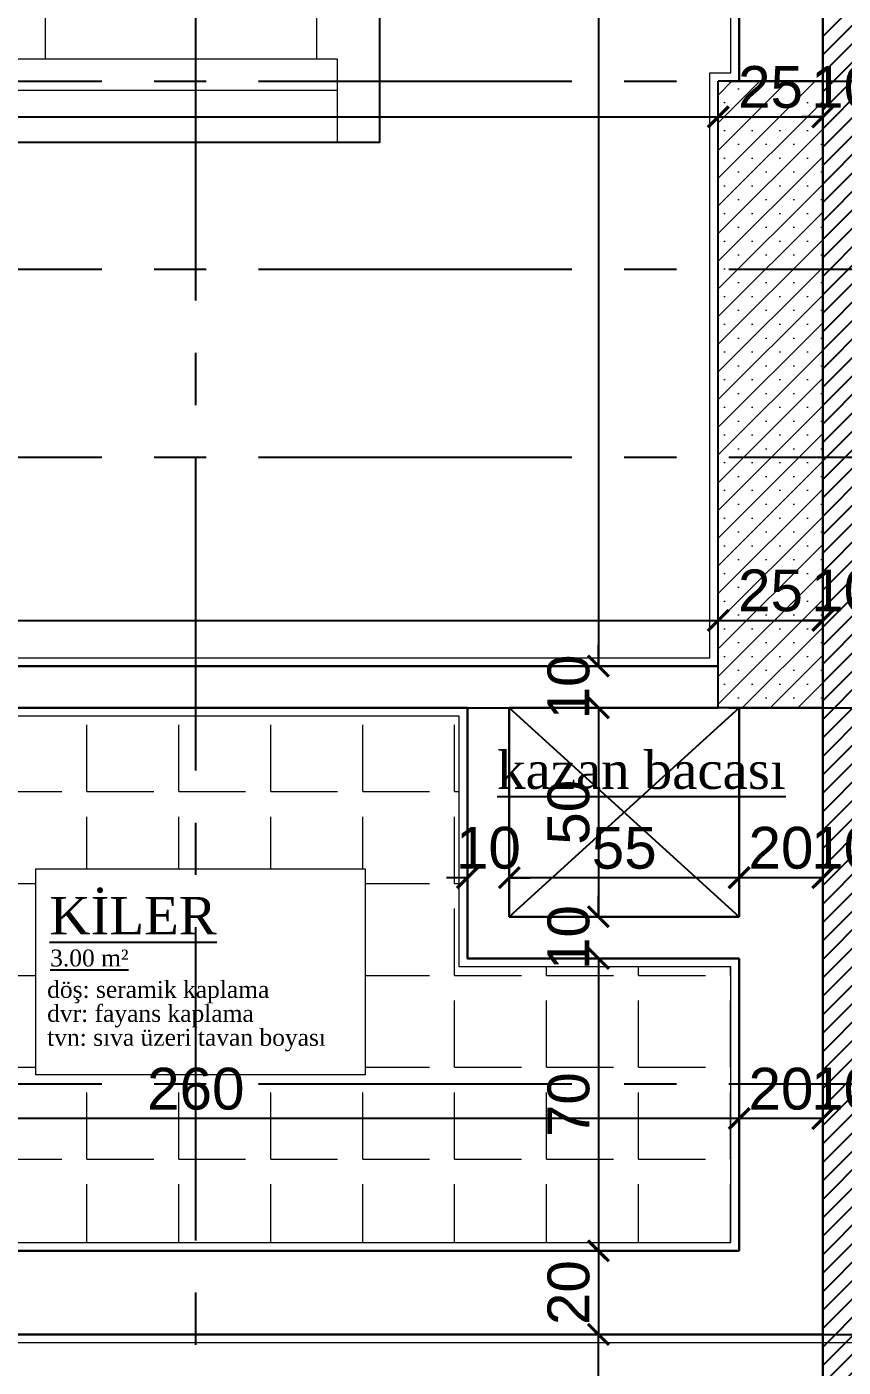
# Model space of a CAD drawing. Header units: millimetres. Extents: x 2778 to 13672, y 1832 to 5175.
# Drawn here: x 11725.7 to 11921.1, y 3797.4 to 4118.3 of the extents above; entities that cross this region are included whole.
import ezdxf

# ---------------------------------------------------------------- set-up
doc = ezdxf.new("R2010")
doc.units = ezdxf.units.MM
doc.linetypes.add('CENTER2', pattern=[112.5, 75, -12.5, 12.5, -12.5])
doc.linetypes.add('DASHDOT2', pattern=[12.7, 6.35, -3.175, 0, -3.175])
for name, color, linetype in [('0-HSL-HTC', 7, 'Continuous'), ('7-DCR-FRN', 8, 'Continuous'), ('İÇÖLÇÜ', 7, 'Continuous'), ('Panel', 7, 'Continuous'), ('Yazi', 7, 'Continuous')]:
    doc.layers.add(name, color=color, linetype=linetype)
for name, color, linetype, lineweight in [('aks', 251, 'DASHDOT2', 35), ('duvar', 232, 'Continuous', 30), ('sıva iç', 21, 'Continuous', 0), ('yazı', 11, 'Continuous', 20), ('z - tarama', 251, 'Continuous', 18), ('ÖLÇÜ İÇ', 7, 'Continuous', 9)]:
    doc.layers.add(name, color=color, linetype=linetype, lineweight=lineweight)
doc.styles.get("Standard").update_dxf_attribs({"font": 'arial.ttf'})
doc.styles.add('Times roman', font='times.ttf')
doc.dimstyles.new('zulay iç ölçü', dxfattribs={"dimtxt": 10, "dimasz": 5, "dimexe": 0.18, "dimexo": 0, "dimgap": 2, "dimtad": 3, "dimdec": 0, "dimzin": 0, "dimdsep": 46, "dimtxsty": 'Standard', "dimblk": 'ARCHTICK', "dimcen": 0.09, "dimse1": 1, "dimse2": 1, "dimadec": 0, "dimazin": 0, "dimtfac": 1, "dimtdec": 0, "dimtix": 1, "dimtofl": 0, "dimtmove": 0, "dimatfit": 3, "dimldrblk": 'ARCHTICK', "dimfxl": 1, "dimtolj": 1, "dimtzin": 0, "dimarcsym": 0})

# ---------------------------------------------------------------- blocks, each defined once
blk = doc.blocks.new('IDE242Entity615')
at = {"layer": 'Panel', "linetype": 'Continuous', "lineweight": 5}
h = blk.add_hatch(dxfattribs=at)
h.set_pattern_fill('SACNCR', color=163, scale=50, style=0)
h.set_pattern_definition([(45, (0, 0), (-3.314563, 3.314563), []), (45, (3.3146, 0), (-3.314563, 3.314563), [0, -4.6875])])
h.paths.add_polyline_path([(3235, 1465), (3235, 1615), (3260, 1615), (3260, 1465)])
blk = doc.blocks.new('IDE242Entity616')
at = {"layer": 'Panel', "color": 164, "linetype": 'Continuous', "lineweight": -3}
blk.add_lwpolyline([(3260, 1465), (3235, 1465)], dxfattribs=at)
blk = doc.blocks.new('IDE242Entity617')
at = {"layer": 'Panel', "color": 164, "linetype": 'Continuous', "lineweight": -3}
blk.add_lwpolyline([(3260, 1465), (3260, 1615)], dxfattribs=at)
blk = doc.blocks.new('IDE242Entity618')
at = {"layer": 'Panel', "color": 164, "linetype": 'Continuous', "lineweight": -3}
blk.add_lwpolyline([(3260, 1615), (3235, 1615)], dxfattribs=at)
blk = doc.blocks.new('IDE242Entity619')
at = {"layer": 'Panel', "color": 164, "linetype": 'Continuous', "lineweight": -3}
blk.add_lwpolyline([(3235, 1465), (3235, 1615)], dxfattribs=at)
blk = doc.blocks.new('*U27')
at = {"layer": '7-DCR-FRN'}
blk.add_lwpolyline([(0, 10), (160, 10), (160, 75), (0, 75)], close=True, dxfattribs=at)
at = {"layer": '7-DCR-FRN', "lineweight": 9, "flags": 128}
blk.add_lwpolyline([(0, 10), (160, 10), (160, 75), (0, 75)], close=True, dxfattribs=at)
blk.add_lwpolyline([(0, 10), (160, 10), (160, 75), (0, 75)], close=True, dxfattribs=at)
for points in [[(10, 55), (10, 75)], [(150, 75), (150, 75), (150, 55), (150, 55)], [(150, 62.5), (10, 62.5)], [(150, 55), (10, 55)], [(15, 55), (15, 10)], [(80, 10), (80, 55)], [(145, 55), (145, 10)]]:
    blk.add_lwpolyline(points, dxfattribs=at)
blk = doc.blocks.new('_ArchTick')
at = {"color": 0, "linetype": 'ByBlock', "const_width": 0.15}
blk.add_lwpolyline([(-0.5, -0.5), (0.5, 0.5)], dxfattribs=at)
blk = doc.blocks.new('*D3536')
at = {"layer": 'Defpoints', "color": 0, "transparency": 16777216}
for p in [(11496.17, 4096.71), (11891.17, 4096.71), (11891.17, 4096.71)]:
    blk.add_point(p, dxfattribs=at)
at = {"layer": 'ÖLÇÜ İÇ', "color": 0, "lineweight": -2, "transparency": 16777216}
blk.add_line((11496.17, 4096.71), (11891.17, 4096.71), dxfattribs=at)
at = {"layer": 'ÖLÇÜ İÇ', "color": 0, "lineweight": -2, "transparency": 16777216, "xscale": 5, "yscale": 5, "zscale": 5, "rotation": 180}
blk.add_blockref('_ArchTick', (11496.17, 4096.71), dxfattribs=at)
at = {"layer": 'ÖLÇÜ İÇ', "color": 0, "lineweight": -2, "transparency": 16777216, "xscale": 5, "yscale": 5, "zscale": 5}
blk.add_blockref('_ArchTick', (11891.17, 4096.71), dxfattribs=at)
at = {"layer": 'ÖLÇÜ İÇ', "color": 0, "transparency": 16777216, "insert": (11693.67, 4103.81), "char_height": 10, "attachment_point": 5}
blk.add_mtext('\\A1;395', dxfattribs=at)
blk = doc.blocks.new('*D3537')
at = {"layer": 'Defpoints', "color": 0, "transparency": 16777216}
for p in [(11891.17, 4096.71), (11916.17, 4096.71), (11916.17, 4096.71)]:
    blk.add_point(p, dxfattribs=at)
at = {"layer": 'ÖLÇÜ İÇ', "color": 0, "lineweight": -2, "transparency": 16777216}
blk.add_line((11891.17, 4096.71), (11916.17, 4096.71), dxfattribs=at)
at = {"layer": 'ÖLÇÜ İÇ', "color": 0, "lineweight": -2, "transparency": 16777216, "xscale": 5, "yscale": 5, "zscale": 5, "rotation": 180}
blk.add_blockref('_ArchTick', (11891.17, 4096.71), dxfattribs=at)
at = {"layer": 'ÖLÇÜ İÇ', "color": 0, "lineweight": -2, "transparency": 16777216, "xscale": 5, "yscale": 5, "zscale": 5}
blk.add_blockref('_ArchTick', (11916.17, 4096.71), dxfattribs=at)
at = {"layer": 'ÖLÇÜ İÇ', "color": 0, "transparency": 16777216, "insert": (11903.67, 4103.81), "char_height": 10, "attachment_point": 5}
blk.add_mtext('\\A1;25', dxfattribs=at)
blk = doc.blocks.new('*D3538')
at = {"layer": 'Defpoints', "color": 0, "transparency": 16777216}
for p in [(11916.17, 4096.71), (11926.17, 4096.71), (11926.17, 4096.71)]:
    blk.add_point(p, dxfattribs=at)
at = {"layer": 'ÖLÇÜ İÇ', "color": 0, "lineweight": -2, "transparency": 16777216}
for p, q in [((11916.17, 4096.71), (11911.17, 4096.71)), ((11926.17, 4096.71), (11931.17, 4096.71))]:
    blk.add_line(p, q, dxfattribs=at)
at = {"layer": 'ÖLÇÜ İÇ', "color": 0, "lineweight": -2, "transparency": 16777216, "xscale": 5, "yscale": 5, "zscale": 5}
blk.add_blockref('_ArchTick', (11916.17, 4096.71), dxfattribs=at)
at = {"layer": 'ÖLÇÜ İÇ', "color": 0, "lineweight": -2, "transparency": 16777216, "xscale": 5, "yscale": 5, "zscale": 5, "rotation": 180}
blk.add_blockref('_ArchTick', (11926.17, 4096.71), dxfattribs=at)
at = {"layer": 'ÖLÇÜ İÇ', "color": 0, "transparency": 16777216, "insert": (11921.17, 4103.81), "char_height": 10, "attachment_point": 5}
blk.add_mtext('\\A1;10', dxfattribs=at)
blk = doc.blocks.new('*D3568')
at = {"layer": 'Defpoints', "color": 0, "transparency": 16777216}
for p in [(11496.17, 3980.23), (11891.17, 3976.17), (11891.17, 3976.17)]:
    blk.add_point(p, dxfattribs=at)
at = {"layer": 'ÖLÇÜ İÇ', "color": 0, "lineweight": -2, "transparency": 16777216}
blk.add_line((11496.17, 3976.17), (11891.17, 3976.17), dxfattribs=at)
at = {"layer": 'ÖLÇÜ İÇ', "color": 0, "lineweight": -2, "transparency": 16777216, "xscale": 5, "yscale": 5, "zscale": 5, "rotation": 180}
blk.add_blockref('_ArchTick', (11496.17, 3976.17), dxfattribs=at)
at = {"layer": 'ÖLÇÜ İÇ', "color": 0, "lineweight": -2, "transparency": 16777216, "xscale": 5, "yscale": 5, "zscale": 5}
blk.add_blockref('_ArchTick', (11891.17, 3976.17), dxfattribs=at)
at = {"layer": 'ÖLÇÜ İÇ', "color": 0, "transparency": 16777216, "insert": (11693.67, 3983.28), "char_height": 10, "attachment_point": 5}
blk.add_mtext('\\A1;395', dxfattribs=at)
blk = doc.blocks.new('*D3569')
at = {"layer": 'Defpoints', "color": 0, "transparency": 16777216}
for p in [(11891.17, 3976.17), (11916.17, 3976.17), (11916.17, 3976.17)]:
    blk.add_point(p, dxfattribs=at)
at = {"layer": 'ÖLÇÜ İÇ', "color": 0, "lineweight": -2, "transparency": 16777216}
blk.add_line((11891.17, 3976.17), (11916.17, 3976.17), dxfattribs=at)
at = {"layer": 'ÖLÇÜ İÇ', "color": 0, "lineweight": -2, "transparency": 16777216, "xscale": 5, "yscale": 5, "zscale": 5, "rotation": 180}
blk.add_blockref('_ArchTick', (11891.17, 3976.17), dxfattribs=at)
at = {"layer": 'ÖLÇÜ İÇ', "color": 0, "lineweight": -2, "transparency": 16777216, "xscale": 5, "yscale": 5, "zscale": 5}
blk.add_blockref('_ArchTick', (11916.17, 3976.17), dxfattribs=at)
at = {"layer": 'ÖLÇÜ İÇ', "color": 0, "transparency": 16777216, "insert": (11903.67, 3983.28), "char_height": 10, "attachment_point": 5}
blk.add_mtext('\\A1;25', dxfattribs=at)
blk = doc.blocks.new('*D3570')
at = {"layer": 'Defpoints', "color": 0, "transparency": 16777216}
for p in [(11916.17, 3976.17), (11926.17, 3976.17), (11926.17, 3976.17)]:
    blk.add_point(p, dxfattribs=at)
at = {"layer": 'ÖLÇÜ İÇ', "color": 0, "lineweight": -2, "transparency": 16777216}
for p, q in [((11916.17, 3976.17), (11911.17, 3976.17)), ((11926.17, 3976.17), (11931.17, 3976.17))]:
    blk.add_line(p, q, dxfattribs=at)
at = {"layer": 'ÖLÇÜ İÇ', "color": 0, "lineweight": -2, "transparency": 16777216, "xscale": 5, "yscale": 5, "zscale": 5}
blk.add_blockref('_ArchTick', (11916.17, 3976.17), dxfattribs=at)
at = {"layer": 'ÖLÇÜ İÇ', "color": 0, "lineweight": -2, "transparency": 16777216, "xscale": 5, "yscale": 5, "zscale": 5, "rotation": 180}
blk.add_blockref('_ArchTick', (11926.17, 3976.17), dxfattribs=at)
at = {"layer": 'ÖLÇÜ İÇ', "color": 0, "transparency": 16777216, "insert": (11921.17, 3983.28), "char_height": 10, "attachment_point": 5}
blk.add_mtext('\\A1;10', dxfattribs=at)
blk = doc.blocks.new('*D3571')
at = {"layer": 'Defpoints', "color": 0, "transparency": 16777216}
for p in [(11916.17, 3856.89), (11916.17, 3856.89), (11926.17, 3856.89)]:
    blk.add_point(p, dxfattribs=at)
at = {"layer": 'ÖLÇÜ İÇ', "color": 0, "lineweight": -2, "transparency": 16777216}
for p, q in [((11916.17, 3856.89), (11911.17, 3856.89)), ((11926.17, 3856.89), (11931.17, 3856.89))]:
    blk.add_line(p, q, dxfattribs=at)
at = {"layer": 'ÖLÇÜ İÇ', "color": 0, "lineweight": -2, "transparency": 16777216, "xscale": 5, "yscale": 5, "zscale": 5}
blk.add_blockref('_ArchTick', (11916.17, 3856.89), dxfattribs=at)
at = {"layer": 'ÖLÇÜ İÇ', "color": 0, "lineweight": -2, "transparency": 16777216, "xscale": 5, "yscale": 5, "zscale": 5, "rotation": 180}
blk.add_blockref('_ArchTick', (11926.17, 3856.89), dxfattribs=at)
at = {"layer": 'ÖLÇÜ İÇ', "color": 0, "transparency": 16777216, "insert": (11921.17, 3863.99), "char_height": 10, "attachment_point": 5}
blk.add_mtext('\\A1;10', dxfattribs=at)
blk = doc.blocks.new('*D3572')
at = {"layer": 'Defpoints', "color": 0, "transparency": 16777216}
for p in [(11896.17, 3856.89), (11896.17, 3856.89), (11916.17, 3856.89)]:
    blk.add_point(p, dxfattribs=at)
at = {"layer": 'ÖLÇÜ İÇ', "color": 0, "lineweight": -2, "transparency": 16777216}
blk.add_line((11916.17, 3856.89), (11896.17, 3856.89), dxfattribs=at)
at = {"layer": 'ÖLÇÜ İÇ', "color": 0, "lineweight": -2, "transparency": 16777216, "xscale": 5, "yscale": 5, "zscale": 5, "rotation": 180}
blk.add_blockref('_ArchTick', (11896.17, 3856.89), dxfattribs=at)
at = {"layer": 'ÖLÇÜ İÇ', "color": 0, "lineweight": -2, "transparency": 16777216, "xscale": 5, "yscale": 5, "zscale": 5}
blk.add_blockref('_ArchTick', (11916.17, 3856.89), dxfattribs=at)
at = {"layer": 'ÖLÇÜ İÇ', "color": 0, "transparency": 16777216, "insert": (11906.17, 3863.99), "char_height": 10, "attachment_point": 5}
blk.add_mtext('\\A1;20', dxfattribs=at)
blk = doc.blocks.new('*D3573')
at = {"layer": 'Defpoints', "color": 0, "transparency": 16777216}
for p in [(11636.17, 3856.89), (11896.17, 3856.89), (11636.17, 3848.06)]:
    blk.add_point(p, dxfattribs=at)
at = {"layer": 'ÖLÇÜ İÇ', "color": 0, "lineweight": -2, "transparency": 16777216}
blk.add_line((11896.17, 3856.89), (11636.17, 3856.89), dxfattribs=at)
at = {"layer": 'ÖLÇÜ İÇ', "color": 0, "lineweight": -2, "transparency": 16777216, "xscale": 5, "yscale": 5, "zscale": 5, "rotation": 180}
blk.add_blockref('_ArchTick', (11636.17, 3856.89), dxfattribs=at)
at = {"layer": 'ÖLÇÜ İÇ', "color": 0, "lineweight": -2, "transparency": 16777216, "xscale": 5, "yscale": 5, "zscale": 5}
blk.add_blockref('_ArchTick', (11896.17, 3856.89), dxfattribs=at)
at = {"layer": 'ÖLÇÜ İÇ', "color": 0, "transparency": 16777216, "insert": (11766.17, 3863.99), "char_height": 10, "attachment_point": 5}
blk.add_mtext('\\A1;260', dxfattribs=at)
blk = doc.blocks.new('*D3470')
at = {"layer": 'Defpoints', "color": 0, "transparency": 16777216}
for p in [(11862.49, 4670.23), (11862.49, 3965.23), (11862.49, 3965.23)]:
    blk.add_point(p, dxfattribs=at)
at = {"layer": 'ÖLÇÜ İÇ', "color": 0, "lineweight": -2, "transparency": 16777216}
blk.add_line((11862.49, 4670.23), (11862.49, 3965.23), dxfattribs=at)
at = {"layer": 'ÖLÇÜ İÇ', "color": 0, "lineweight": -2, "transparency": 16777216, "xscale": 5, "yscale": 5, "zscale": 5}
for p, rotation in [((11862.49, 4670.23), 90), ((11862.49, 3965.23), 270)]:
    blk.add_blockref('_ArchTick', p, dxfattribs=dict(at, rotation=rotation))
at = {"layer": 'ÖLÇÜ İÇ', "color": 0, "transparency": 16777216, "insert": (11855.38, 4317.73), "char_height": 10, "attachment_point": 5, "rotation": 90}
blk.add_mtext('\\A1;705', dxfattribs=at)
blk = doc.blocks.new('*D3471')
at = {"layer": 'Defpoints', "color": 0, "transparency": 16777216}
for p in [(11862.49, 3965.23), (11862.49, 3955.23), (11862.49, 3955.23)]:
    blk.add_point(p, dxfattribs=at)
at = {"layer": 'ÖLÇÜ İÇ', "color": 0, "lineweight": -2, "transparency": 16777216}
for p, q in [((11862.49, 3965.23), (11862.49, 3970.23)), ((11862.49, 3955.23), (11862.49, 3950.23))]:
    blk.add_line(p, q, dxfattribs=at)
at = {"layer": 'ÖLÇÜ İÇ', "color": 0, "lineweight": -2, "transparency": 16777216, "xscale": 5, "yscale": 5, "zscale": 5}
for p, rotation in [((11862.49, 3965.23), 270), ((11862.49, 3955.23), 90)]:
    blk.add_blockref('_ArchTick', p, dxfattribs=dict(at, rotation=rotation))
at = {"layer": 'ÖLÇÜ İÇ', "color": 0, "transparency": 16777216, "insert": (11855.38, 3960.23), "char_height": 10, "attachment_point": 5, "rotation": 90}
blk.add_mtext('\\A1;10', dxfattribs=at)
blk = doc.blocks.new('*D3472')
at = {"layer": 'Defpoints', "color": 0, "transparency": 16777216}
for p in [(11862.49, 3955.23), (11862.49, 3905.23), (11862.49, 3905.23)]:
    blk.add_point(p, dxfattribs=at)
at = {"layer": 'ÖLÇÜ İÇ', "color": 0, "lineweight": -2, "transparency": 16777216}
blk.add_line((11862.49, 3955.23), (11862.49, 3905.23), dxfattribs=at)
at = {"layer": 'ÖLÇÜ İÇ', "color": 0, "lineweight": -2, "transparency": 16777216, "xscale": 5, "yscale": 5, "zscale": 5}
for p, rotation in [((11862.49, 3955.23), 90), ((11862.49, 3905.23), 270)]:
    blk.add_blockref('_ArchTick', p, dxfattribs=dict(at, rotation=rotation))
at = {"layer": 'ÖLÇÜ İÇ', "color": 0, "transparency": 16777216, "insert": (11855.38, 3930.23), "char_height": 10, "attachment_point": 5, "rotation": 90}
blk.add_mtext('\\A1;50', dxfattribs=at)
blk = doc.blocks.new('*D3473')
at = {"layer": 'Defpoints', "color": 0, "transparency": 16777216}
for p in [(11862.49, 3905.23), (11862.49, 3895.23), (11862.49, 3895.23)]:
    blk.add_point(p, dxfattribs=at)
at = {"layer": 'ÖLÇÜ İÇ', "color": 0, "lineweight": -2, "transparency": 16777216}
for p, q in [((11862.49, 3905.23), (11862.49, 3910.23)), ((11862.49, 3895.23), (11862.49, 3890.23))]:
    blk.add_line(p, q, dxfattribs=at)
at = {"layer": 'ÖLÇÜ İÇ', "color": 0, "lineweight": -2, "transparency": 16777216, "xscale": 5, "yscale": 5, "zscale": 5}
for p, rotation in [((11862.49, 3905.23), 270), ((11862.49, 3895.23), 90)]:
    blk.add_blockref('_ArchTick', p, dxfattribs=dict(at, rotation=rotation))
at = {"layer": 'ÖLÇÜ İÇ', "color": 0, "transparency": 16777216, "insert": (11855.38, 3900.23), "char_height": 10, "attachment_point": 5, "rotation": 90}
blk.add_mtext('\\A1;10', dxfattribs=at)
blk = doc.blocks.new('*D3474')
at = {"layer": 'Defpoints', "color": 0, "transparency": 16777216}
for p in [(11862.49, 3895.23), (11862.49, 3825.23), (11862.49, 3825.23)]:
    blk.add_point(p, dxfattribs=at)
at = {"layer": 'ÖLÇÜ İÇ', "color": 0, "lineweight": -2, "transparency": 16777216}
blk.add_line((11862.49, 3895.23), (11862.49, 3825.23), dxfattribs=at)
at = {"layer": 'ÖLÇÜ İÇ', "color": 0, "lineweight": -2, "transparency": 16777216, "xscale": 5, "yscale": 5, "zscale": 5}
for p, rotation in [((11862.49, 3895.23), 90), ((11862.49, 3825.23), 270)]:
    blk.add_blockref('_ArchTick', p, dxfattribs=dict(at, rotation=rotation))
at = {"layer": 'ÖLÇÜ İÇ', "color": 0, "transparency": 16777216, "insert": (11855.38, 3860.23), "char_height": 10, "attachment_point": 5, "rotation": 90}
blk.add_mtext('\\A1;70', dxfattribs=at)
blk = doc.blocks.new('*D3475')
at = {"layer": 'Defpoints', "color": 0, "transparency": 16777216}
for p in [(11862.49, 3825.23), (11862.49, 3805.23), (11862.49, 3805.23)]:
    blk.add_point(p, dxfattribs=at)
at = {"layer": 'ÖLÇÜ İÇ', "color": 0, "lineweight": -2, "transparency": 16777216}
blk.add_line((11862.49, 3825.23), (11862.49, 3805.23), dxfattribs=at)
at = {"layer": 'ÖLÇÜ İÇ', "color": 0, "lineweight": -2, "transparency": 16777216, "xscale": 5, "yscale": 5, "zscale": 5}
for p, rotation in [((11862.49, 3825.23), 90), ((11862.49, 3805.23), 270)]:
    blk.add_blockref('_ArchTick', p, dxfattribs=dict(at, rotation=rotation))
at = {"layer": 'ÖLÇÜ İÇ', "color": 0, "transparency": 16777216, "insert": (11855.38, 3815.23), "char_height": 10, "attachment_point": 5, "rotation": 90}
blk.add_mtext('\\A1;20', dxfattribs=at)
blk = doc.blocks.new('*D3481')
at = {"layer": 'Defpoints', "color": 0, "transparency": 16777216}
for p in [(11916.17, 3914.57), (11916.17, 3914.57), (11926.17, 3914.57)]:
    blk.add_point(p, dxfattribs=at)
at = {"layer": 'ÖLÇÜ İÇ', "color": 0, "lineweight": -2, "transparency": 16777216}
for p, q in [((11916.17, 3914.57), (11911.17, 3914.57)), ((11926.17, 3914.57), (11931.17, 3914.57))]:
    blk.add_line(p, q, dxfattribs=at)
at = {"layer": 'ÖLÇÜ İÇ', "color": 0, "lineweight": -2, "transparency": 16777216, "xscale": 5, "yscale": 5, "zscale": 5}
blk.add_blockref('_ArchTick', (11916.17, 3914.57), dxfattribs=at)
at = {"layer": 'ÖLÇÜ İÇ', "color": 0, "lineweight": -2, "transparency": 16777216, "xscale": 5, "yscale": 5, "zscale": 5, "rotation": 180}
blk.add_blockref('_ArchTick', (11926.17, 3914.57), dxfattribs=at)
at = {"layer": 'ÖLÇÜ İÇ', "color": 0, "transparency": 16777216, "insert": (11921.17, 3921.67), "char_height": 10, "attachment_point": 5}
blk.add_mtext('\\A1;10', dxfattribs=at)
blk = doc.blocks.new('*D3482')
at = {"layer": 'Defpoints', "color": 0, "transparency": 16777216}
for p in [(11896.17, 3914.57), (11896.17, 3914.57), (11916.17, 3914.57)]:
    blk.add_point(p, dxfattribs=at)
at = {"layer": 'ÖLÇÜ İÇ', "color": 0, "lineweight": -2, "transparency": 16777216}
blk.add_line((11916.17, 3914.57), (11896.17, 3914.57), dxfattribs=at)
at = {"layer": 'ÖLÇÜ İÇ', "color": 0, "lineweight": -2, "transparency": 16777216, "xscale": 5, "yscale": 5, "zscale": 5, "rotation": 180}
blk.add_blockref('_ArchTick', (11896.17, 3914.57), dxfattribs=at)
at = {"layer": 'ÖLÇÜ İÇ', "color": 0, "lineweight": -2, "transparency": 16777216, "xscale": 5, "yscale": 5, "zscale": 5}
blk.add_blockref('_ArchTick', (11916.17, 3914.57), dxfattribs=at)
at = {"layer": 'ÖLÇÜ İÇ', "color": 0, "transparency": 16777216, "insert": (11906.17, 3921.67), "char_height": 10, "attachment_point": 5}
blk.add_mtext('\\A1;20', dxfattribs=at)
blk = doc.blocks.new('*D3483')
at = {"layer": 'Defpoints', "color": 0, "transparency": 16777216}
for p in [(11841.17, 3914.57), (11841.17, 3914.57), (11896.17, 3914.57)]:
    blk.add_point(p, dxfattribs=at)
at = {"layer": 'ÖLÇÜ İÇ', "color": 0, "lineweight": -2, "transparency": 16777216}
blk.add_line((11896.17, 3914.57), (11841.17, 3914.57), dxfattribs=at)
at = {"layer": 'ÖLÇÜ İÇ', "color": 0, "lineweight": -2, "transparency": 16777216, "xscale": 5, "yscale": 5, "zscale": 5, "rotation": 180}
blk.add_blockref('_ArchTick', (11841.17, 3914.57), dxfattribs=at)
at = {"layer": 'ÖLÇÜ İÇ', "color": 0, "lineweight": -2, "transparency": 16777216, "xscale": 5, "yscale": 5, "zscale": 5}
blk.add_blockref('_ArchTick', (11896.17, 3914.57), dxfattribs=at)
at = {"layer": 'ÖLÇÜ İÇ', "color": 0, "transparency": 16777216, "insert": (11868.67, 3921.65), "char_height": 10, "attachment_point": 5}
blk.add_mtext('\\A1;55', dxfattribs=at)
blk = doc.blocks.new('*D3484')
at = {"layer": 'Defpoints', "color": 0, "transparency": 16777216}
for p in [(11831.17, 3914.57), (11831.17, 3914.57), (11841.17, 3914.57)]:
    blk.add_point(p, dxfattribs=at)
at = {"layer": 'ÖLÇÜ İÇ', "color": 0, "lineweight": -2, "transparency": 16777216}
for p, q in [((11831.17, 3914.57), (11826.17, 3914.57)), ((11841.17, 3914.57), (11846.17, 3914.57))]:
    blk.add_line(p, q, dxfattribs=at)
at = {"layer": 'ÖLÇÜ İÇ', "color": 0, "lineweight": -2, "transparency": 16777216, "xscale": 5, "yscale": 5, "zscale": 5}
blk.add_blockref('_ArchTick', (11831.17, 3914.57), dxfattribs=at)
at = {"layer": 'ÖLÇÜ İÇ', "color": 0, "lineweight": -2, "transparency": 16777216, "xscale": 5, "yscale": 5, "zscale": 5, "rotation": 180}
blk.add_blockref('_ArchTick', (11841.17, 3914.57), dxfattribs=at)
at = {"layer": 'ÖLÇÜ İÇ', "color": 0, "transparency": 16777216, "insert": (11836.17, 3921.67), "char_height": 10, "attachment_point": 5}
blk.add_mtext('\\A1;10', dxfattribs=at)

msp = doc.modelspace()

# ---------------------------------------------------------------- hatches: boundary and pattern name
at = {"layer": '0-HSL-HTC'}
h = msp.add_hatch(dxfattribs=at)
h.set_pattern_fill('ANSI31', color=2, scale=25)
h.set_pattern_definition([(45, (-1051519.919, 409725.164), (-2.209708691, 2.209708691), [])])
h.paths.add_polyline_path([(11916.17, 4690.23), (11926.17, 4690.23), (11926.17, 2620.23), (11916.17, 2620.23)])
at = {"layer": 'z - tarama'}
h = msp.add_hatch(dxfattribs=at)
h.set_pattern_fill('ANGLE', color=252, scale=80, style=0)
h.set_pattern_definition([(0, (-1051519.92, 409725.164), (0, 22), [16, -6]), (90, (-1051519.92, 409725.164), (-22, 1e-15), [16, -6])])
h.paths.add_polyline_path([(11766.17, 3865.23), (11672.31, 3865.23, -0.101498), (11638.92, 3857.31, -0.416778), (11639.17, 3857.06), (11639.17, 3852.31), (11638.17, 3852.31), (11638.17, 3827.23), (11766.17, 3827.23)])
h.paths.add_polyline_path([(11894.17, 3865.23), (11766.17, 3865.23), (11766.17, 3827.23), (11894.17, 3827.23)])
h.paths.add_polyline_path([(11894.17, 3893.23), (11829.17, 3893.23), (11829.17, 3953.23), (11766.17, 3953.23), (11766.17, 3916.65), (11806.69, 3916.65), (11806.69, 3867.4), (11766.17, 3867.4), (11766.17, 3865.23), (11894.17, 3865.23)])
h.paths.add_polyline_path([(11766.17, 3953.23), (11638.17, 3953.23), (11638.17, 3950.31), (11639.17, 3950.31), (11639.17, 3945.31), (11638.17, 3945.31), (11638.17, 3943.51), (11638.63, 3943.51, -1), (11639.83, 3943.51), (11640.29, 3943.51), (11640.93, 3944.15), (11641.56, 3943.51), (11723.57, 3943.51, -0.191599), (11700.23, 3884.85), (11700.25, 3884.82), (11698.55, 3883.13, -0.093791), (11672.31, 3865.23), (11766.17, 3865.23), (11766.17, 3867.4), (11727.91, 3867.4), (11727.91, 3916.65), (11766.17, 3916.65)])

# ---------------------------------------------------------------- linework, layer by layer
at = {"layer": 'aks', "color": 251, "linetype": 'CENTER2', "lineweight": -3}
for points in [[(11766.17, 2140.23), (11766.17, 5100.23)], [(11916.17, 2140.23), (11916.17, 5100.23)], [(8406.17, 4105.23), (13636.17, 4105.23)], [(8406.17, 4060.23), (13636.17, 4060.23)], [(8406.17, 4015.23), (13636.17, 4015.23)], [(8406.17, 3955.23), (13636.17, 3955.23)], [(8406.17, 3865.23), (13636.17, 3865.23)], [(8406.17, 3805.23), (13636.17, 3805.23)]]:
    msp.add_lwpolyline(points, dxfattribs=at)
at = {"layer": 'duvar', "lineweight": 30}
for p, q in [((11496.17, 3965.23), (11891.17, 3965.23)), ((11636.17, 3955.23), (11831.17, 3955.23)), ((11841.17, 3905.23), (11841.17, 3955.23)), ((11841.17, 3955.23), (11891.17, 3955.23)), ((11896.17, 3955.23), (11896.17, 3905.23)), ((11896.17, 3905.23), (11841.17, 3905.23)), ((11896.17, 3825.23), (11896.17, 3895.23)), ((11636.17, 3825.23), (11896.17, 3825.23)), ((10766.17, 3805.23), (11916.17, 3805.23))]:
    msp.add_line(p, q, dxfattribs=at)
for points in [[(11896.17, 4105.23), (11896.17, 4410.23)], [(11916.17, 4105.23), (11916.17, 4410.23)], [(11896.17, 3895.23), (11831.17, 3895.23), (11831.17, 3955.23)], [(11916.17, 3805.23), (11916.17, 3955.23)]]:
    msp.add_lwpolyline(points, dxfattribs=at)
at = {"layer": 'İÇÖLÇÜ'}
msp.add_line((11862.49, 3505.23), (11862.49, 3805.23), dxfattribs=at)
at = {"layer": 'sıva iç'}
msp.add_line((11924.17, 3803.23), (10118.17, 3803.23), dxfattribs=at)
for points in [[(11498.17, 3967.23), (11889.17, 3967.23), (11889.17, 4107.23), (11894.17, 4107.23), (11894.17, 4408.23), (11889.17, 4408.23), (11889.17, 4562.23), (11894.17, 4562.23), (11894.17, 4668.23), (11498.17, 4668.23)], [(11638.17, 3827.23), (11894.17, 3827.23), (11894.17, 3893.23), (11829.17, 3893.23), (11829.17, 3953.23), (11638.17, 3953.23)]]:
    msp.add_lwpolyline(points, close=True, dxfattribs=at)
at = {"layer": 'Yazi', "color": 2}
for p, q in [((11841.17, 3955.23), (11896.17, 3905.23)), ((11896.17, 3955.23), (11841.17, 3905.23))]:
    msp.add_line(p, q, dxfattribs=at)
at = {"layer": 'yazı'}
msp.add_lwpolyline([(11727.91, 3916.65), (11806.69, 3916.65), (11806.69, 3867.4), (11727.91, 3867.4)], close=True, dxfattribs=at)
at = {"layer": 'ÖLÇÜ İÇ', "color": 3, "lineweight": 30}
msp.add_lwpolyline([(11916.17, 4690.23), (11926.17, 4690.23), (11926.17, 2620.23), (11916.17, 2620.23)], close=True, dxfattribs=at)

# ---------------------------------------------------------------- block references
at = {"layer": '7-DCR-FRN', "xscale": -1, "rotation": 180}
msp.add_blockref('*U27', (11650.1, 4165.55), dxfattribs=at)
at = {"layer": 'İÇÖLÇÜ', "xscale": 5, "yscale": 5, "zscale": 5, "rotation": 90}
msp.add_blockref('_ArchTick', (11862.49, 3805.23), dxfattribs=at)
at = {"layer": 'Panel'}
for name in ['IDE242Entity615', 'IDE242Entity618', 'IDE242Entity619', 'IDE242Entity617', 'IDE242Entity616']:
    msp.add_blockref(name, (8656.17, 2490.23), dxfattribs=at)

# ---------------------------------------------------------------- texts
at = {"layer": 'Yazi', "color": 2, "style": 'Times roman'}
msp.add_text('%%Ukazan bacası', height=8.9957, dxfattribs=at).set_placement((11838.27, 3935.83))
at = {"layer": 'Yazi', "style": 'Times roman'}
for s, height, p in [('%%UKİLER', 8.996, (11731.17, 3900.97)), ('%%U3.00 m²', 4.037, (11731.32, 3893.32))]:
    msp.add_text(s, height=height, dxfattribs=at).set_placement(p)
at = {"layer": 'yazı', "style": 'Times roman'}
for s, p in [('döş: seramik kaplama', (11730.6, 3885.8)), ('dvr: fayans kaplama', (11730.6, 3880.06)), ('tvn: sıva üzeri tavan boyası', (11730.6, 3874.32))]:
    msp.add_text(s, height=4.0366, dxfattribs=at).set_placement(p)

# ---------------------------------------------------------------- dimensions: what is measured, and where the dimension line sits
at = {"layer": 'ÖLÇÜ İÇ'}
for base, p1, p2, picture, middle in [((11862.49, 3965.23), (11862.49, 4670.23), (11862.49, 3965.23), '*D3470', (11855.38, 4317.73)), ((11862.49, 3955.23), (11862.49, 3965.23), (11862.49, 3955.23), '*D3471', (11855.38, 3960.23)), ((11862.49, 3905.23), (11862.49, 3955.23), (11862.49, 3905.23), '*D3472', (11855.38, 3930.23)), ((11862.49, 3895.23), (11862.49, 3905.23), (11862.49, 3895.23), '*D3473', (11855.38, 3900.23)), ((11862.49, 3825.23), (11862.49, 3895.23), (11862.49, 3825.23), '*D3474', (11855.38, 3860.23)), ((11862.49, 3805.23), (11862.49, 3825.23), (11862.49, 3805.23), '*D3475', (11855.38, 3815.23))]:
    dim = msp.add_linear_dim(base=base, p1=p1, p2=p2, angle=90, dimstyle='zulay iç ölçü', override={"dimtmove": 1}, dxfattribs=at)
    dim.commit()
    dim.dimension.update_dxf_attribs({"geometry": picture, "text_midpoint": middle})
for base, p1, p2, picture, middle in [((11891.17, 4096.71), (11496.17, 4096.71), (11891.17, 4096.71), '*D3536', (11693.67, 4103.81)), ((11916.17, 4096.71), (11891.17, 4096.71), (11916.17, 4096.71), '*D3537', (11903.67, 4103.81)), ((11926.17, 4096.71), (11916.17, 4096.71), (11926.17, 4096.71), '*D3538', (11921.17, 4103.81)), ((11891.17, 3976.17), (11496.17, 3980.23), (11891.17, 3976.17), '*D3568', (11693.67, 3983.28)), ((11916.17, 3976.17), (11891.17, 3976.17), (11916.17, 3976.17), '*D3569', (11903.67, 3983.28)), ((11926.17, 3976.17), (11916.17, 3976.17), (11926.17, 3976.17), '*D3570', (11921.17, 3983.28)), ((11831.17, 3914.57), (11841.17, 3914.57), (11831.17, 3914.57), '*D3484', (11836.17, 3921.67)), ((11841.17, 3914.57), (11896.17, 3914.57), (11841.17, 3914.57), '*D3483', (11868.67, 3921.65)), ((11896.17, 3914.57), (11916.17, 3914.57), (11896.17, 3914.57), '*D3482', (11906.17, 3921.67)), ((11636.17, 3856.89), (11896.17, 3856.89), (11636.17, 3848.06), '*D3573', (11766.17, 3863.99)), ((11896.17, 3856.89), (11916.17, 3856.89), (11896.17, 3856.89), '*D3572', (11906.17, 3863.99))]:
    dim = msp.add_linear_dim(base=base, p1=p1, p2=p2, dimstyle='zulay iç ölçü', override={"dimtmove": 1}, dxfattribs=at)
    dim.commit()
    dim.dimension.update_dxf_attribs({"geometry": picture, "text_midpoint": middle})
for base, p1, p2, picture, middle in [((11916.17, 3914.57), (11926.17, 3914.57), (11916.17, 3914.57), '*D3481', (11921.17, 3921.67)), ((11916.17, 3856.89), (11926.17, 3856.89), (11916.17, 3856.89), '*D3571', (11921.17, 3863.99))]:
    dim = msp.add_linear_dim(base=base, p1=p1, p2=p2, dimstyle='zulay iç ölçü', dxfattribs=at)
    dim.commit()
    dim.dimension.update_dxf_attribs({"geometry": picture, "text_midpoint": middle})

doc.saveas('drawing.dxf')
